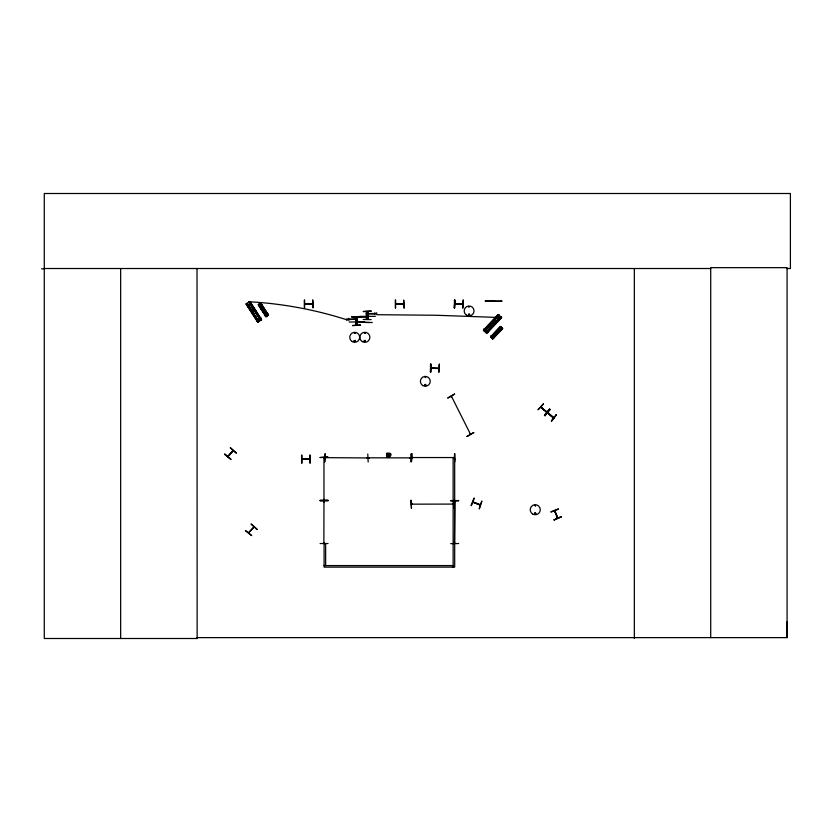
<?xml version="1.0" encoding="UTF-8"?>
<svg xmlns="http://www.w3.org/2000/svg" width="832" height="832" viewBox="0 0 832 832"><rect width="100%" height="100%" fill="white"/><g stroke="black" fill="none" stroke-linecap="round" stroke-linejoin="round"><path stroke-width="1.25" d="M547.633 412.88C561.787 423.332 547.851 415.189 547.934 412.651M553.779 417.664L547.747 412.61M786.51 268.518L790.4 268.518L790.4 193.502L44.283 193.502L44.283 638.498L197.142 638.498L197.038 637.624L787.082 637.624L787.197 621.535M554.622 510.962L557.565 518.19L554.549 510.786M554.83 511.472L554.902 510.671M557.211 517.535L557.523 518.097M324.314 501.717L323.96 500.926M454.865 501.769L454.886 501.041L454.47 543.4M353.943 341.006C357.739 338.842 353.704 343.034 354.359 341.63M355.098 333.268L354.297 333.05L355.15 333.164M364.104 341.006C366.101 338.686 365.29 343.304 364.177 341.193M364.333 341.006C365.758 339.217 365.123 342.95 364.416 340.891M424.788 384.883C425.745 386.828 425.963 383.531 424.902 384.79M426.057 385.226C424.726 382.46 424.31 387.13 425.932 385.382M468.666 306.79L469.518 306.675L468.718 306.894M468.624 314.631C470.122 312.884 469.123 316.69 468.634 314.371M469.841 314.839C468.187 312.25 468.582 316.555 469.612 315.141M534.518 513.25C536.058 516.266 536.006 510.65 534.57 513.635M535.714 513.573C534.716 511.493 534.716 515.424 535.777 513.313M388.294 456.477L388.461 454.875L387.629 456.175L389.626 455.998L389.449 454.002L387.462 454.178L387.629 456.175M388.586 454.865L388.783 453.7M324.272 458.297L324.23 457.517M323.908 499.377L323.96 500.094M323.918 501.093L323.96 501.8M324.262 499.98L324.314 499.377M323.96 501.727L324.272 500.947M324.272 543.327L323.95 542.693L323.96 543.494M454.511 542.849L454.875 543.4M228.332 455.801L227.958 456.643L233.033 450.528M254.145 527.082L248.622 532.615M471.058 505.544L474.001 498.16M471.37 505.669L474.271 498.264M480.147 505.17L480.251 504.639L473.138 501.904M354.245 340.746C354.598 342.857 355.826 339.758 354.38 340.673M425.651 377.374C424.913 375.523 425.006 378.841 425.651 376.979M535.631 505.825L534.945 505.305L535.361 505.991M366.735 315.775L367.609 315.775M451.464 396.323L470.486 434.221L469.841 433.566M302.047 459.285L309.993 459.233L302.089 459.41M325.146 457.662L367.723 457.943M368.961 458.224L368.285 457.808L410.81 457.87M410.79 458.182L409.937 458.151L410.644 457.787M412.329 504.431L411.445 504.431M454.428 457.818L453.586 457.496M304.741 303.888L312.666 303.846L304.845 304.19M395.741 303.888L403.666 303.846L395.845 304.19M454.823 303.888L462.779 304.169L454.802 304.252M431.08 368.337L438.89 368.389L431.08 367.942M557.804 517.962L554.996 510.817M365.175 333.476L364.499 332.946L365.217 333.362M365.279 341.245L364.749 341.474M302.047 459.004L309.993 458.952M325.177 457.985L326.03 457.662L325.229 457.662M367.006 457.631L367.64 457.662M368.326 457.87L368.961 458.182M369.023 458.172L368.41 458.224M410.706 458.172L410.093 457.787M411.85 457.548L412.734 457.538L411.871 457.87M411.954 457.517L412.63 457.517M453.138 504.161L454.002 504.473L453.305 504.078M543.358 403.926L537.992 409.812L543.442 403.998M544.513 415.272L549.578 409.136M544.773 415.48L549.848 409.365M545.022 415.698L550.17 409.635L549.536 409.105L544.45 415.21L545.106 415.771M551.294 420.94L556.348 414.814M388.69 454.917L389.449 454.002M228.062 456.633L233.324 450.746M230.818 459.202L224.588 454.241L230.807 459.212M236.402 452.93L230.443 447.668M251.285 523.973L257.202 529.287M248.622 532.73L253.864 526.854M251.638 535.527L245.409 530.566L251.607 535.569M483.496 330.19L498.337 314.59L483.423 330.127L486.762 333.278L501.592 317.668M483.673 330.366L498.493 314.735M483.798 330.491L498.649 314.891M483.86 330.543L498.722 314.954M484.047 330.73L498.836 315.068M484.172 330.845L499.023 315.245L484.203 330.876M485.306 330.169L499.262 315.474M484.661 331.282L485.534 332.114M485.753 332.322L500.666 316.784M500.791 316.898L485.95 332.509L500.854 316.961M487.074 331.833L500.978 317.075M486.314 332.852L501.166 317.262M486.377 332.914L501.228 317.314M486.533 333.07L501.405 317.491M486.689 333.216L501.54 317.616M490.651 336.981L500.573 326.591M490.776 337.106L500.718 326.726M490.901 337.22L500.802 326.81M491.046 337.355L500.968 326.966M491.15 337.459L501.103 327.101M491.348 337.626L491.93 338.187M491.65 337.657L492.201 337.241M492.086 338.333L501.977 327.912M492.222 338.458L502.143 328.078M492.326 338.562L502.268 328.193L492.45 338.676M492.596 338.822L502.518 328.432M492.752 338.967L502.653 328.557L500.427 326.456L490.526 336.856L492.752 338.967L502.611 328.515M259.282 320.746L258.856 320.008M324.241 501.717L324.272 501.082M454.553 501.072L454.563 501.79M261.581 319.602L257.722 322.098L246.085 303.982L249.683 301.673M247.52 305.656L250.869 303.503M248.31 306.883L251.659 304.73M249.496 308.724L252.834 306.571M250.536 310.357L253.885 308.204M259.137 305.822L261.373 304.398M259.667 306.644L261.903 305.209M251.722 312.198L255.06 310.045M260.458 307.871L262.683 306.436M261.154 308.963L263.38 307.528M261.945 310.19L264.17 308.755M256.786 320.081L260.135 317.928M256.568 320.954L261.03 318.094M265.325 315.453L267.55 314.018M256.651 321.1L261.113 318.23M258.731 320.018L259.282 319.706M265.231 316.129L268.206 314.215M259.241 320.809L259.688 320.518M451.391 396.261L451.516 397.103L451.433 396.271M467.012 436.457L473.907 432.474L467.022 436.488M367.567 315.89L367.609 315.224M550.909 511.774L558.324 508.893M551.034 512.075L558.428 509.163M554.029 519.688L561.423 516.766M387.213 455.572L388.326 455.166M388.752 455.01L389.875 454.605M367.775 454.033L368.16 461.978M410.79 454.033L410.946 461.978M454.844 453.71L454.854 461.656M301.579 455.177L301.662 463.122M309.972 455.114L310.024 463.07M320.122 457.486L328.068 457.049L320.122 457.548M367.64 457.943L367.006 457.985M412.651 457.548L411.934 457.548L454.428 457.548M453.627 457.548L454.345 457.548M320.122 500.23L328.068 500.178M320.112 500.542L328.068 500.458M320.122 500.895L328.068 500.843M410.977 500.323L411.476 508.269L411.018 500.323M454.043 500.323L454.095 508.269M450.715 500.573L458.661 500.562M450.715 500.906L458.671 500.854M412.329 504.15L411.445 504.161L453.939 504.088M412.246 504.15L411.528 504.431L412.246 504.431M320.122 543.525L328.068 543.525M458.671 543.535L450.715 543.639M41.6 268.83L44.283 268.819M44.283 268.518L710.715 268.518M304.294 300.05L304.335 308.006M312.686 300.05L313.134 308.006L312.801 300.05M395.304 300.05L395.335 308.006M485.15 301.101C505.606 301.454 481.52 300.726 486.002 301.101M501.873 301.132L493.875 301.226L501.873 301.226L501.072 301.132M404.134 308.006L403.697 300.05L404.092 308.006M366.34 313.622L374.93 313.508M366.34 313.841L374.93 313.955M366.735 315.058L367.609 315.058M366.735 315.39L367.609 315.39M366.735 315.609L367.609 315.609M366.735 315.942L367.609 315.942M359.726 316.347L375.305 316.347M366.642 316.566L367.411 316.524L366.642 316.961M367.411 316.607L352.56 317.158M367.411 316.878L351.426 316.888L361.514 316.982M352.56 317.106L360.506 316.722M348.774 319.145L355.399 319.145L348.774 319.592M355.399 319.259L357.365 319.259M355.399 319.478L357.365 319.478M363.199 319.478L371.145 319.582M356.086 320.694L356.97 320.694M356.886 320.861L356.2 320.798L356.252 321.495M356.086 321.027L356.97 321.027M356.086 321.246L356.97 321.246M356.086 321.578L356.97 321.578M349.086 321.984L364.666 321.984M438.89 368.472L431.08 368.378M324.095 565.573L453.138 565.573M232.71 451.308L232.929 450.538L227.802 456.362M387.15 454.844L388.315 455.052L387.462 454.178M388.762 455.125L389.938 455.333M472.846 502.122L480.293 505.045M480.262 505.128L472.992 502.268M546.718 412.214L540.738 407.222L546.967 411.913M323.929 458.297L323.96 457.6L323.96 500.011M388.71 455.229L389.626 455.998M230.246 447.886L236.184 453.18M224.806 453.991L230.745 459.285M251.066 524.222L257.005 529.506M498.264 314.527L501.613 317.678M496.985 316.316L499.866 319.062M498.857 320.122L495.976 317.377L436.342 315.266L376.698 314.694L376.698 312.738M494.468 318.958L497.349 321.703M493.126 320.362L496.007 323.107M499.564 327.652L501.488 329.482M498.898 328.359L500.822 330.179M491.618 321.942L494.499 324.688M497.89 329.41L499.814 331.24M496.995 330.346L498.919 332.176M495.997 331.406L497.91 333.226M485.16 328.744L488.041 331.479M484.255 328.734L488.103 332.384M484.141 328.848L487.989 332.509M491.681 335.941L493.605 337.761M491.078 335.93L493.646 338.364L491.005 336.014M451.402 396.978L451.152 396.479M485.732 330.73L485.524 331.594M260.593 303.139L268.466 315.162M260.572 303.16L268.341 315.245M260.406 303.274L268.164 315.349M260.26 303.358L267.925 315.505M260.125 303.451L267.79 315.598M259.979 303.545L267.727 315.63M267.571 315.744L266.885 316.181M258.95 304.21L266.729 316.295M258.762 304.335L266.552 316.41M266.375 316.514L258.627 304.429L266.24 316.607M258.357 304.606L266.115 316.69M249.85 301.538L261.498 319.654L249.933 301.486L248.758 302.245L259.802 319.238M249.673 301.652L261.321 319.769M249.496 301.766L259.761 317.751M249.413 301.818L259.698 317.803M259.875 318.105L261.05 319.935M249.974 302.973L260.156 319.01M249.059 302.047L260.666 320.195L248.986 302.089M260.156 320.518L259.137 321.173M247.177 303.285L258.898 321.35M258.669 321.495L246.99 303.399L258.596 321.537M246.73 303.566L258.45 321.63M246.605 303.649L258.232 321.776M246.522 303.701L258.17 321.818M246.345 303.815L258.014 321.911M246.095 303.971L257.806 322.046M470.444 434.148L469.841 433.753M388.055 453.762L388.461 454.875M388.617 455.302L389.022 456.414M323.877 543.327L323.96 501.01M454.511 453.71L454.553 459.389M454.553 542.766L454.553 543.483M310.024 455.114L310.128 463.07M301.912 455.166L301.964 463.122M787.082 637.624L787.082 267.654L710.715 267.654L710.715 637.624M634.338 268.518L634.338 638.498M494.718 301.132L493.958 301.226M493.064 301.184L492.346 301.101M454.719 300.05L454.719 308.006M454.418 300.05L454.418 308.006M453.138 567.122L453.138 458.266L454.688 458.266L454.688 567.122L324.095 567.122L324.095 544.367L325.645 544.367L325.645 565.573M430.799 364.187L430.799 372.133M430.508 364.187L430.508 372.133M395.626 300.05L395.626 308.006M374.93 312.738L374.93 314.725M372.278 322.525L356.294 322.171L369.325 322.514M368.056 311.522L368.056 319.478M367.63 311.522L367.723 319.478M366.288 311.522L366.288 319.478M357.417 317.158L357.375 325.114M355.982 317.158L356.086 325.114M355.68 317.158L355.649 325.114M348.774 318.375L348.774 320.362M347.006 318.375L347.006 320.362M304.626 300.05L304.626 308.006M197.028 268.518L197.142 638.498M120.661 268.518L120.661 638.498M249.402 301.766A394.108 391.414 -90 0 1 347.006 319.862M540.862 407.202L546.957 412.256L540.862 407.202M251.94 310.014C253.178 313.331 254.446 307.507 251.94 310.014M262.09 308.734C262.912 310.95 263.754 307.06 262.09 308.734M492.96 322.317C494.125 325.666 495.518 319.873 492.96 322.317M496.881 331.656C497.661 333.882 498.597 330.023 496.881 331.656M481.78 501.207L479.284 508.768L481.78 501.207M556.306 414.773L551.543 421.158L556.306 414.773M386.849 453.263C384.571 463.497 397.27 451.776 386.849 453.263M260.749 303.046L258.18 304.71L265.959 316.794L268.518 315.13L260.738 303.056M454.594 394.087L447.689 398.06L454.574 394.046M561.382 516.662L554.143 519.99L561.382 516.662M325.125 453.825L324.73 461.781L325.125 453.825M411.83 453.71L411.476 461.666L411.809 453.71M454.823 300.05L454.386 308.006L454.823 300.05M463.216 300.05L462.8 308.006L463.216 300.05M371.145 311.116L363.199 311.522L371.145 311.085M360.506 325.114L352.56 325.551L360.506 325.114M430.914 364.187L430.477 372.133L430.914 364.187M439.306 364.187L438.87 372.133L439.306 364.187M366.735 319.478L366.714 311.522L366.673 319.478M357.032 325.114L357.032 317.158L356.97 325.114M532.74 514.093A5.034 5.034 0 0 0 540.29 509.735A5.034 5.034 0 0 0 532.74 505.378A5.034 5.034 0 0 0 532.74 514.093M466.638 315.193A4.93 4.93 0 0 0 474.032 310.918A4.93 4.93 0 0 0 466.638 306.654A4.93 4.93 0 0 0 466.638 315.193M422.843 385.58A4.93 4.93 0 0 0 430.238 381.306A4.93 4.93 0 0 0 422.843 377.042A4.93 4.93 0 0 0 422.843 385.58M362.357 341.65A5.034 5.034 0 0 0 369.897 337.293A5.034 5.034 0 0 0 362.357 332.935A5.034 5.034 0 0 0 362.357 341.65M352.227 341.598A4.971 4.971 0 0 0 359.684 337.293A4.971 4.971 0 0 0 352.227 332.987A4.971 4.971 0 0 0 352.227 341.598"/></g></svg>
